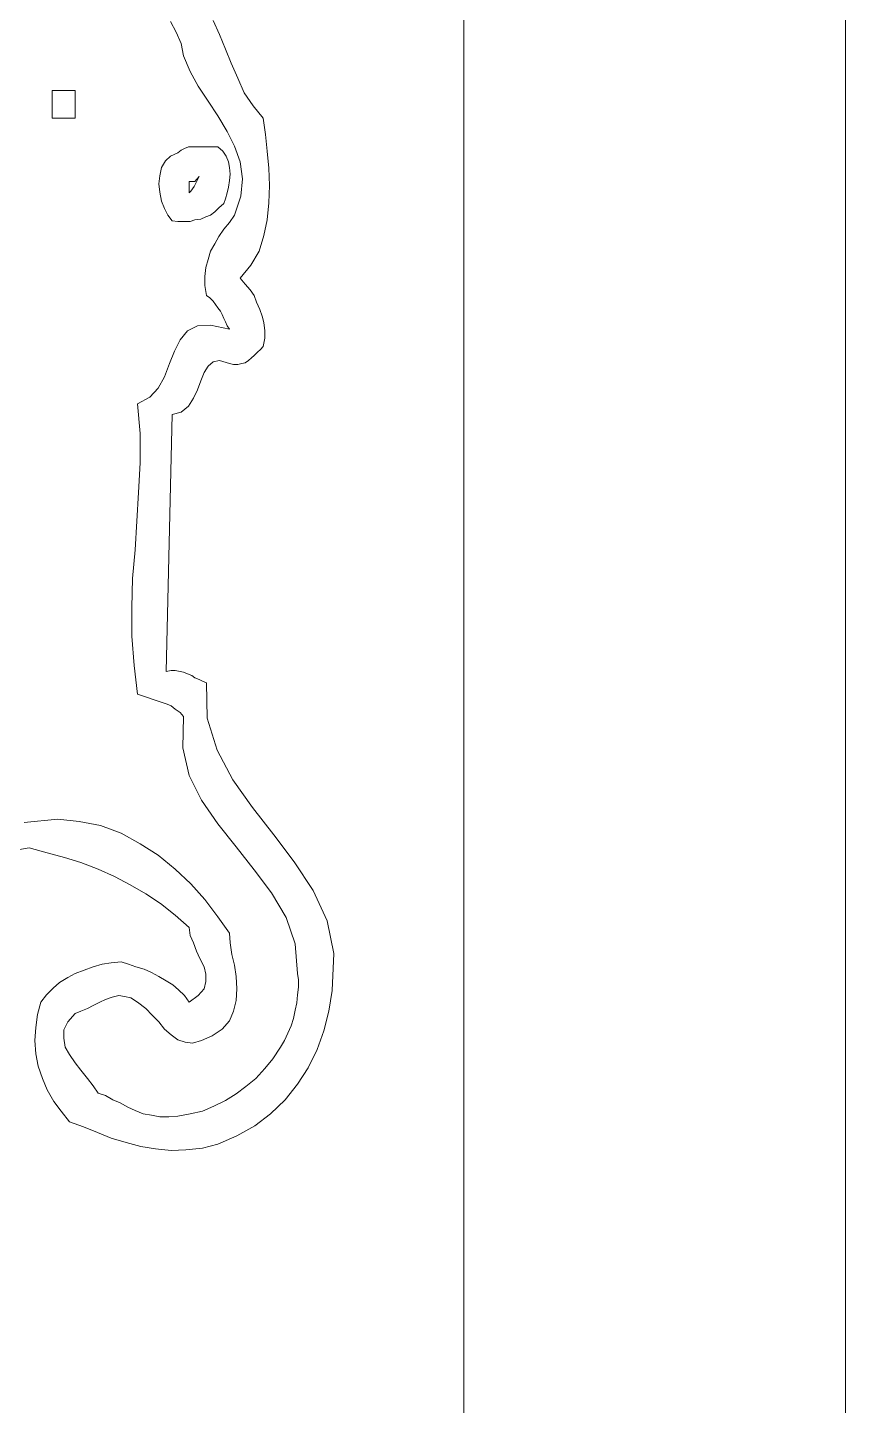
# Model space of a CAD drawing. Header units: millimetres. Extents: x -102 to 1947, y 0 to 1377.
# Drawn here: x 1812 to 1921.8, y 741.6 to 926.6 of the extents above; entities that cross this region are included whole.
import ezdxf

# ---------------------------------------------------------------- set-up
doc = ezdxf.new("R2010")
doc.units = ezdxf.units.MM
doc.layers.add('ceco.net 341', color=7, linetype='Continuous', lineweight=5)

# ---------------------------------------------------------------- blocks, each defined once
blk = doc.blocks.new('A$C00E300AF')
for p, q in [((-110.5, 1179.3), (-104.33, 1179.3)), ((-110.5, 1171.81), (-110.5, 1179.3)), ((-104.33, 1179.3), (-104.33, 1171.81)), ((-104.33, 1171.81), (-110.5, 1171.81)), ((-78.77, 1161.67), (-76.79, 1162.56)), ((-76.79, 1162.56), (-75.9, 1163.22)), ((-75.9, 1163.22), (-75.02, 1163.66)), ((-75.02, 1163.66), (-73.92, 1164.1)), ((-73.92, 1164.1), (-73.04, 1164.1)), ((-73.04, 1164.1), (-71.72, 1164.1)), ((-71.72, 1164.1), (-70.62, 1164.1)), ((-70.62, 1164.1), (-69.51, 1164.1)), ((-69.51, 1164.1), (-68.19, 1164.1)), ((-68.19, 1164.1), (-67.09, 1164.1)), ((-67.09, 1164.1), (-65.99, 1164.1)), ((-65.99, 1164.1), (-64.67, 1163)), ((-64.67, 1163), (-63.78, 1161.67)), ((-81.63, 1156.39), (-81.19, 1158.59)), ((-81.19, 1158.59), (-80.09, 1160.35)), ((-80.09, 1160.35), (-78.77, 1161.67)), ((-63.78, 1161.67), (-63.12, 1160.13)), ((-63.12, 1160.13), (-62.9, 1158.59)), ((-62.9, 1158.59), (-62.68, 1156.83)), ((-81.85, 1154.18), (-81.63, 1156.39)), ((-62.9, 1155.06), (-63.12, 1153.3)), ((-62.68, 1156.83), (-62.9, 1155.06)), ((-81.63, 1151.98), (-81.85, 1154.18)), ((-81.19, 1149.55), (-81.63, 1151.98)), ((-63.56, 1151.76), (-64.01, 1150.21)), ((-63.12, 1153.3), (-63.56, 1151.76)), ((-80.31, 1147.57), (-81.19, 1149.55)), ((-79.43, 1145.81), (-80.31, 1147.57)), ((-65.77, 1147.79), (-66.87, 1146.69)), ((-64.45, 1148.89), (-65.77, 1147.79)), ((-64.01, 1150.21), (-64.45, 1148.89)), ((-78.33, 1144.27), (-79.43, 1145.81)), ((-76.79, 1144.04), (-78.33, 1144.27)), ((-75.02, 1144.04), (-76.79, 1144.04)), ((-73.48, 1144.04), (-75.02, 1144.04)), ((-72.16, 1144.49), (-73.48, 1144.04)), ((-70.62, 1144.71), (-72.16, 1144.49)), ((-69.29, 1145.37), (-70.62, 1144.71)), ((-67.97, 1145.81), (-69.29, 1145.37)), ((-66.87, 1146.69), (-67.97, 1145.81))]:
    blk.add_line(p, q)
at = {"layer": 'ceco.net 341'}
for p, q in [((-78.77, 1197.81), (-77.23, 1194.95)), ((-65.55, 1194.29), (-67.31, 1198.03)), ((-77.23, 1194.95), (-75.9, 1191.86)), ((-75.9, 1191.86), (-75.24, 1188.56)), ((-64.01, 1190.32), (-65.55, 1194.29)), ((-75.24, 1188.56), (-73.48, 1184.37)), ((-62.46, 1186.57), (-64.01, 1190.32)), ((-73.48, 1184.37), (-71.28, 1180.4)), ((-60.7, 1182.61), (-62.46, 1186.57)), ((-71.28, 1180.4), (-68.63, 1176.44)), ((-58.94, 1178.64), (-60.7, 1182.61)), ((-56.51, 1175.12), (-58.94, 1178.64)), ((-68.63, 1176.44), (-65.99, 1172.47)), ((-53.87, 1171.81), (-56.51, 1175.12)), ((-65.99, 1172.47), (-63.56, 1168.28)), ((-53.21, 1167.4), (-53.87, 1171.81)), ((-63.56, 1168.28), (-61.58, 1164.32)), ((-52.77, 1163), (-53.21, 1167.4)), ((-61.58, 1164.32), (-60.04, 1160.13)), ((-52.33, 1158.37), (-52.77, 1163)), ((-60.04, 1160.13), (-59.38, 1155.5)), ((-52.11, 1153.74), (-52.33, 1158.37)), ((-73.7, 1154.84), (-72.16, 1154.84)), ((-73.7, 1151.76), (-73.7, 1154.84)), ((-71.94, 1154.4), (-72.38, 1153.52)), ((-72.16, 1154.84), (-71.06, 1156.16)), ((-71.5, 1155.28), (-71.94, 1154.4)), ((-71.06, 1156.16), (-71.5, 1155.28)), ((-59.38, 1155.5), (-59.82, 1150.88)), ((-73.26, 1152.2), (-73.7, 1151.76)), ((-72.82, 1152.86), (-73.26, 1152.2)), ((-72.38, 1153.52), (-72.82, 1152.86)), ((-59.82, 1150.88), (-61.58, 1145.81)), ((-52.33, 1149.11), (-52.11, 1153.74)), ((-52.77, 1144.49), (-52.33, 1149.11)), ((-62.9, 1143.82), (-64.45, 1142.06)), ((-61.58, 1145.81), (-62.9, 1143.82)), ((-53.65, 1140.3), (-52.77, 1144.49)), ((-65.77, 1140.08), (-66.87, 1138.09)), ((-64.45, 1142.06), (-65.77, 1140.08)), ((-54.97, 1136.11), (-53.65, 1140.3)), ((-67.97, 1136.11), (-68.63, 1133.91)), ((-66.87, 1138.09), (-67.97, 1136.11)), ((-57.17, 1132.37), (-54.97, 1136.11)), ((-68.63, 1133.91), (-69.29, 1131.7)), ((-60.04, 1128.84), (-57.17, 1132.37)), ((-69.29, 1131.7), (-69.51, 1129.28)), ((-69.51, 1129.28), (-69.51, 1126.86)), ((-58.72, 1127.3), (-60.04, 1128.84)), ((-69.51, 1126.86), (-69.07, 1124.21)), ((-57.39, 1125.75), (-58.72, 1127.3)), ((-56.29, 1124.21), (-57.39, 1125.75)), ((-69.07, 1124.21), (-68.19, 1123.55)), ((-68.19, 1123.55), (-67.31, 1122.67)), ((-67.31, 1122.67), (-66.65, 1121.79)), ((-66.65, 1121.79), (-65.99, 1120.91)), ((-55.63, 1122.45), (-56.29, 1124.21)), ((-54.75, 1120.47), (-55.63, 1122.45)), ((-65.99, 1120.91), (-65.33, 1120.03)), ((-65.33, 1120.03), (-64.89, 1119.14)), ((-64.89, 1119.14), (-64.45, 1118.04)), ((-64.45, 1118.04), (-64.01, 1117.16)), ((-54.09, 1118.7), (-54.75, 1120.47)), ((-53.65, 1116.94), (-54.09, 1118.7)), ((-74.14, 1114.74), (-76.12, 1112.31)), ((-71.5, 1116.06), (-74.14, 1114.74)), ((-67.97, 1116.28), (-71.5, 1116.06)), ((-62.9, 1115.18), (-67.97, 1116.28)), ((-64.01, 1117.16), (-63.56, 1116.06)), ((-63.56, 1116.06), (-62.9, 1115.18)), ((-53.43, 1114.74), (-53.65, 1116.94)), ((-53.43, 1112.75), (-53.43, 1114.74)), ((-76.12, 1112.31), (-77.67, 1109.23)), ((-54.53, 1109.67), (-53.87, 1110.55)), ((-53.87, 1110.55), (-53.43, 1112.75)), ((-77.67, 1109.23), (-78.99, 1105.92)), ((-68.63, 1105.26), (-67.31, 1106.36)), ((-67.31, 1106.36), (-65.55, 1106.8)), ((-65.55, 1106.8), (-62.9, 1105.92)), ((-58.72, 1106.14), (-57.83, 1106.8)), ((-57.83, 1106.8), (-56.95, 1107.46)), ((-56.95, 1107.46), (-56.29, 1108.13)), ((-56.29, 1108.13), (-55.41, 1109.01)), ((-55.41, 1109.01), (-54.53, 1109.67)), ((-78.99, 1105.92), (-80.31, 1102.4)), ((-70.62, 1101.29), (-69.73, 1103.5)), ((-69.73, 1103.5), (-68.63, 1105.26)), ((-62.9, 1105.92), (-61.8, 1105.7)), ((-61.8, 1105.7), (-60.7, 1105.7)), ((-60.7, 1105.7), (-59.6, 1105.92)), ((-59.6, 1105.92), (-58.72, 1106.14)), ((-82.07, 1099.31), (-84.28, 1096.89)), ((-80.31, 1102.4), (-82.07, 1099.31)), ((-71.5, 1098.87), (-70.62, 1101.29)), ((-84.28, 1096.89), (-87.58, 1095.12)), ((-73.92, 1094.46), (-72.6, 1096.67)), ((-72.6, 1096.67), (-71.5, 1098.87)), ((-87.58, 1095.12), (-86.92, 1087.19)), ((-79.87, 1023.29), (-78.33, 1092.26)), ((-78.33, 1092.26), (-75.9, 1092.92)), ((-75.9, 1092.92), (-73.92, 1094.46)), ((-86.92, 1087.19), (-86.92, 1079.26)), ((-86.92, 1079.26), (-87.36, 1071.33)), ((-87.36, 1071.33), (-87.8, 1063.61)), ((-87.8, 1063.61), (-88.24, 1055.9)), ((-88.24, 1055.9), (-88.91, 1048.19)), ((-88.91, 1048.19), (-89.13, 1040.47)), ((-89.13, 1040.47), (-89.13, 1032.76)), ((-89.13, 1032.76), (-88.47, 1024.83)), ((-88.47, 1024.83), (-87.58, 1017.12)), ((-78.55, 1023.51), (-79.87, 1023.29)), ((-77.45, 1023.51), (-78.55, 1023.51)), ((-76.12, 1023.29), (-77.45, 1023.51)), ((-75.24, 1023.07), (-76.12, 1023.29)), ((-74.14, 1022.63), (-75.24, 1023.07)), ((-73.04, 1022.18), (-74.14, 1022.63)), ((-72.16, 1021.52), (-73.04, 1022.18)), ((-71.06, 1021.08), (-72.16, 1021.52)), ((-70.18, 1020.64), (-71.06, 1021.08)), ((-69.07, 1020.2), (-70.18, 1020.64)), ((-68.85, 1010.73), (-69.07, 1020.2)), ((-87.58, 1017.12), (-86.26, 1016.68)), ((-86.26, 1016.68), (-84.94, 1016.23)), ((-84.94, 1016.23), (-83.62, 1015.79)), ((-83.62, 1015.79), (-82.3, 1015.35)), ((-82.3, 1015.35), (-80.97, 1014.91)), ((-80.97, 1014.91), (-79.65, 1014.47)), ((-79.65, 1014.47), (-78.55, 1014.03)), ((-78.55, 1014.03), (-77.45, 1013.15)), ((-77.45, 1013.15), (-76.12, 1012.27)), ((-76.12, 1012.27), (-75.24, 1011.17)), ((-75.24, 1011.17), (-75.46, 1002.79)), ((-66.21, 1002.13), (-68.85, 1010.73)), ((-75.46, 1002.79), (-73.7, 995.3)), ((-62.02, 994.2), (-66.21, 1002.13)), ((-73.7, 995.3), (-70.4, 988.69)), ((-56.73, 986.71), (-62.02, 994.2)), ((-70.4, 988.69), (-65.99, 982.3)), ((-51, 979.43), (-56.73, 986.71)), ((-108.96, 983.62), (-117.99, 982.74)), ((-103.23, 982.96), (-108.96, 983.62)), ((-97.5, 981.86), (-103.23, 982.96)), ((-91.99, 979.87), (-97.5, 981.86)), ((-65.99, 982.3), (-61.14, 976.13)), ((-86.92, 977.01), (-91.99, 979.87)), ((-82.07, 973.92), (-86.92, 977.01)), ((-45.49, 972.16), (-51, 979.43)), ((-125.49, 974.37), (-116.67, 975.91)), ((-116.67, 975.91), (-111.82, 974.59)), ((-111.82, 974.59), (-107.2, 973.26)), ((-107.2, 973.26), (-102.79, 971.94)), ((-77.45, 970.18), (-82.07, 973.92)), ((-61.14, 976.13), (-56.29, 969.96)), ((-102.79, 971.94), (-98.16, 970.18)), ((-98.16, 970.18), (-93.75, 968.2)), ((-73.26, 966.21), (-77.45, 970.18)), ((-56.29, 969.96), (-51.66, 963.79)), ((-40.43, 964.45), (-45.49, 972.16)), ((-93.75, 968.2), (-89.57, 965.99)), ((-89.57, 965.99), (-85.38, 963.57)), ((-69.51, 962.03), (-73.26, 966.21)), ((-85.38, 963.57), (-81.41, 960.92)), ((-65.99, 957.4), (-69.51, 962.03)), ((-51.66, 963.79), (-47.7, 957.18)), ((-36.68, 956.3), (-40.43, 964.45)), ((-81.41, 960.92), (-77.45, 957.84)), ((-77.45, 957.84), (-73.7, 954.53)), ((-62.9, 952.99), (-65.99, 957.4)), ((-47.7, 957.18), (-45.27, 950.13)), ((-34.92, 947.48), (-36.68, 956.3)), ((-73.7, 954.53), (-73.48, 952.33)), ((-73.48, 952.33), (-72.6, 950.35)), ((-62.68, 950.35), (-62.9, 952.99)), ((-72.6, 950.35), (-71.72, 948.14)), ((-71.72, 948.14), (-70.84, 946.16)), ((-62.24, 947.26), (-62.68, 950.35)), ((-61.58, 944.4), (-62.24, 947.26)), ((-45.27, 950.13), (-44.61, 942.19)), ((-35.36, 937.57), (-34.92, 947.48)), ((-99.48, 943.96), (-101.91, 943.07)), ((-97.06, 944.62), (-99.48, 943.96)), ((-94.64, 945.06), (-97.06, 944.62)), ((-91.99, 945.28), (-94.64, 945.06)), ((-90.01, 944.62), (-91.99, 945.28)), ((-88.02, 943.96), (-90.01, 944.62)), ((-85.82, 943.29), (-88.02, 943.96)), ((-70.84, 946.16), (-69.73, 943.96)), ((-69.73, 943.96), (-69.29, 941.97)), ((-61.14, 941.31), (-61.58, 944.4)), ((-106.31, 941.09), (-108.52, 939.77)), ((-104.33, 942.19), (-106.31, 941.09)), ((-101.91, 943.07), (-104.33, 942.19)), ((-83.84, 942.41), (-85.82, 943.29)), ((-81.85, 941.31), (-83.84, 942.41)), ((-79.87, 940.21), (-81.85, 941.31)), ((-78.11, 939.11), (-79.87, 940.21)), ((-69.29, 939.99), (-69.73, 938.01)), ((-69.29, 941.97), (-69.29, 939.99)), ((-60.92, 938.01), (-61.14, 941.31)), ((-44.61, 942.19), (-44.39, 940.43)), ((-44.39, 940.43), (-44.39, 938.45)), ((-112.04, 936.46), (-113.59, 934.48)), ((-110.28, 938.23), (-112.04, 936.46)), ((-108.52, 939.77), (-110.28, 938.23)), ((-94.42, 935.8), (-92.65, 936.24)), ((-92.65, 936.24), (-91.11, 936.02)), ((-76.57, 937.79), (-78.11, 939.11)), ((-75.02, 936.24), (-76.57, 937.79)), ((-73.7, 934.48), (-75.02, 936.24)), ((-71.28, 936.24), (-73.7, 934.48)), ((-69.73, 938.01), (-71.28, 936.24)), ((-61.14, 934.92), (-60.92, 938.01)), ((-44.61, 936.46), (-44.83, 934.26)), ((-44.39, 938.45), (-44.61, 936.46)), ((-36.24, 932.06), (-35.36, 937.57)), ((-113.59, 934.48), (-114.47, 931.17)), ((-102.79, 932.06), (-101.03, 932.72)), ((-101.03, 932.72), (-99.48, 933.6)), ((-99.48, 933.6), (-97.72, 934.48)), ((-97.72, 934.48), (-96.18, 935.14)), ((-96.18, 935.14), (-94.42, 935.8)), ((-91.11, 936.02), (-89.35, 935.58)), ((-89.35, 935.58), (-87.58, 934.48)), ((-87.58, 934.48), (-85.38, 932.72)), ((-85.38, 932.72), (-83.62, 930.95)), ((-61.8, 932.06), (-61.14, 934.92)), ((-44.83, 934.26), (-45.27, 932.28)), ((-114.47, 931.17), (-114.91, 927.65)), ((-107.42, 926.99), (-106.31, 929.19)), ((-106.31, 929.19), (-104.33, 931.4)), ((-104.33, 931.4), (-102.79, 932.06)), ((-83.62, 930.95), (-81.85, 929.19)), ((-81.85, 929.19), (-80.31, 927.21)), ((-64.89, 927.21), (-62.9, 929.41)), ((-62.9, 929.41), (-61.8, 932.06)), ((-45.71, 930.07), (-46.38, 928.09)), ((-45.27, 932.28), (-45.71, 930.07)), ((-37.56, 926.77), (-36.24, 932.06)), ((-114.91, 927.65), (-115.13, 924.12)), ((-107.42, 924.78), (-107.42, 926.99)), ((-80.31, 927.21), (-78.55, 925.67)), ((-78.55, 925.67), (-76.79, 924.34)), ((-70.4, 924.12), (-67.53, 925.45)), ((-67.53, 925.45), (-64.89, 927.21)), ((-47.26, 926.11), (-48.14, 924.12)), ((-46.38, 928.09), (-47.26, 926.11)), ((-39.32, 921.7), (-37.56, 926.77)), ((-115.13, 924.12), (-114.91, 920.6)), ((-106.98, 922.36), (-107.42, 924.78)), ((-105.87, 920.38), (-106.98, 922.36)), ((-76.79, 924.34), (-74.8, 923.68)), ((-74.8, 923.68), (-72.82, 923.46)), ((-72.82, 923.46), (-70.4, 924.12)), ((-49.24, 922.36), (-51.22, 919.28)), ((-48.14, 924.12), (-49.24, 922.36)), ((-41.75, 916.85), (-39.32, 921.7)), ((-114.91, 920.6), (-114.25, 917.29)), ((-104.33, 918.17), (-105.87, 920.38)), ((-102.79, 916.19), (-104.33, 918.17)), ((-51.22, 919.28), (-53.43, 916.63)), ((-114.25, 917.29), (-113.15, 913.99)), ((-113.15, 913.99), (-111.82, 910.9)), ((-101.03, 913.99), (-102.79, 916.19)), ((-99.48, 912), (-101.03, 913.99)), ((-55.85, 913.99), (-58.5, 911.78)), ((-53.43, 916.63), (-55.85, 913.99)), ((-44.61, 912.44), (-41.75, 916.85)), ((-111.82, 910.9), (-110.06, 907.82)), ((-98.16, 910.02), (-99.48, 912)), ((-58.5, 911.78), (-61.14, 909.8)), ((-47.92, 908.26), (-44.61, 912.44)), ((-110.06, 907.82), (-108.08, 905.17)), ((-96.18, 909.36), (-98.16, 910.02)), ((-94.19, 908.26), (-96.18, 909.36)), ((-92.21, 907.38), (-94.19, 908.26)), ((-90.23, 906.27), (-92.21, 907.38)), ((-67.09, 906.49), (-70.18, 905.17)), ((-64.01, 908.04), (-67.09, 906.49)), ((-61.14, 909.8), (-64.01, 908.04)), ((-51.89, 904.51), (-47.92, 908.26)), ((-108.08, 905.17), (-105.87, 902.31)), ((-88.24, 905.39), (-90.23, 906.27)), ((-86.04, 904.51), (-88.24, 905.39)), ((-83.84, 904.07), (-86.04, 904.51)), ((-81.63, 903.63), (-83.84, 904.07)), ((-79.21, 903.63), (-81.63, 903.63)), ((-76.79, 903.85), (-79.21, 903.63)), ((-73.48, 904.51), (-76.79, 903.85)), ((-70.18, 905.17), (-73.48, 904.51)), ((-56.07, 901.21), (-51.89, 904.51)), ((-105.87, 902.31), (-102.13, 900.99)), ((-102.13, 900.99), (-98.38, 899.44)), ((-98.38, 899.44), (-94.64, 897.9)), ((-60.92, 898.56), (-56.07, 901.21)), ((-94.64, 897.9), (-90.67, 896.8)), ((-90.67, 896.8), (-86.7, 895.7)), ((-86.7, 895.7), (-82.74, 895.04)), ((-70.18, 895.26), (-65.99, 896.36)), ((-65.99, 896.36), (-60.92, 898.56)), ((-82.74, 895.04), (-78.55, 894.59)), ((-78.55, 894.59), (-74.58, 894.81)), ((-74.58, 894.81), (-70.18, 895.26))]:
    blk.add_line(p, q, dxfattribs=at)
blk = doc.blocks.new('w341a')
at = {"layer": 'ceco.net 341', "lineweight": 5}
for p, q in [((1870.52, 1344.11), (1870.52, 255.11)), ((1921.76, 255.11), (1921.76, 1344.11))]:
    blk.add_line(p, q, dxfattribs=at)
at = {"layer": 'ceco.net 341', "xscale": 0.5, "yscale": 0.5, "zscale": 0.5}
blk.add_blockref('A$C00E300AF', (1870.52, 328.47), dxfattribs=at)

msp = doc.modelspace()

# ---------------------------------------------------------------- block references
msp.add_blockref('w341a', (0, 0))

doc.saveas('drawing.dxf')
